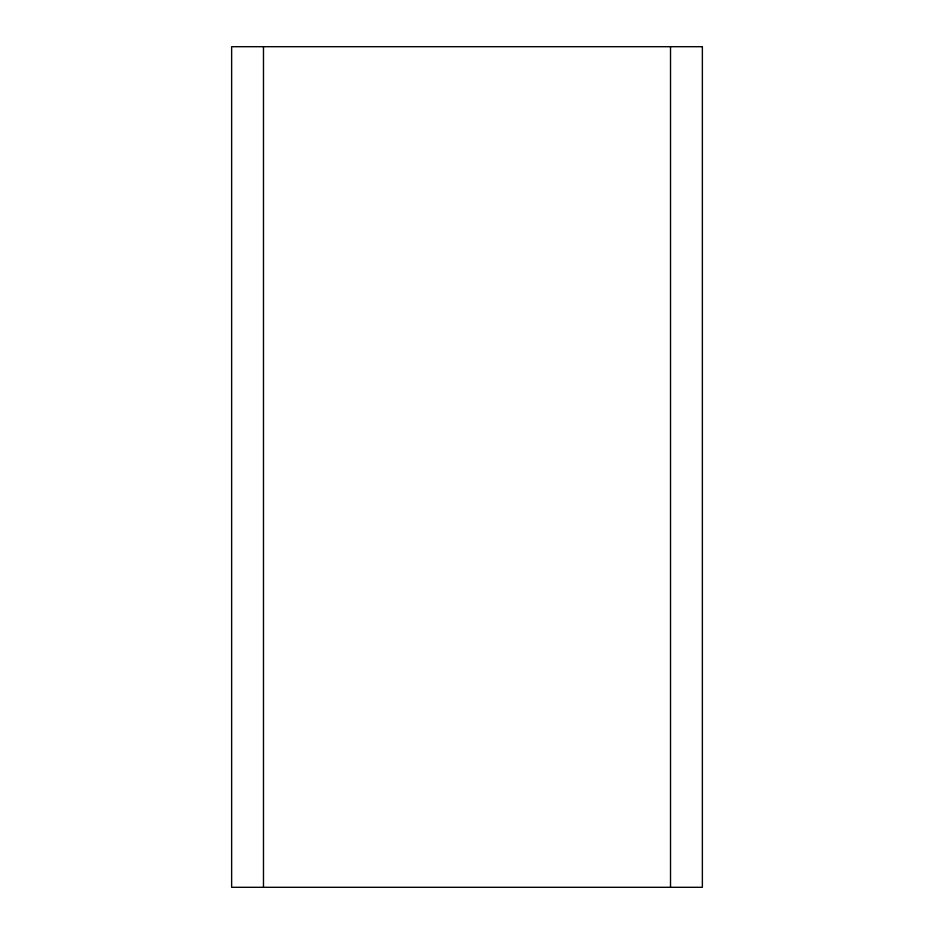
<?xml version="1.0" encoding="UTF-8"?>
<svg xmlns="http://www.w3.org/2000/svg" width="934" height="934" viewBox="0 0 934 934"><rect width="100%" height="100%" fill="white"/><g stroke="black" fill="none" stroke-linecap="round" stroke-linejoin="round"><path stroke-width="1.4" d="M670.519 46.7L670.519 887.3M263.481 46.7L263.481 887.3M702.368 46.7L231.632 46.7L231.632 887.3L702.368 887.3L702.368 46.7"/></g></svg>
